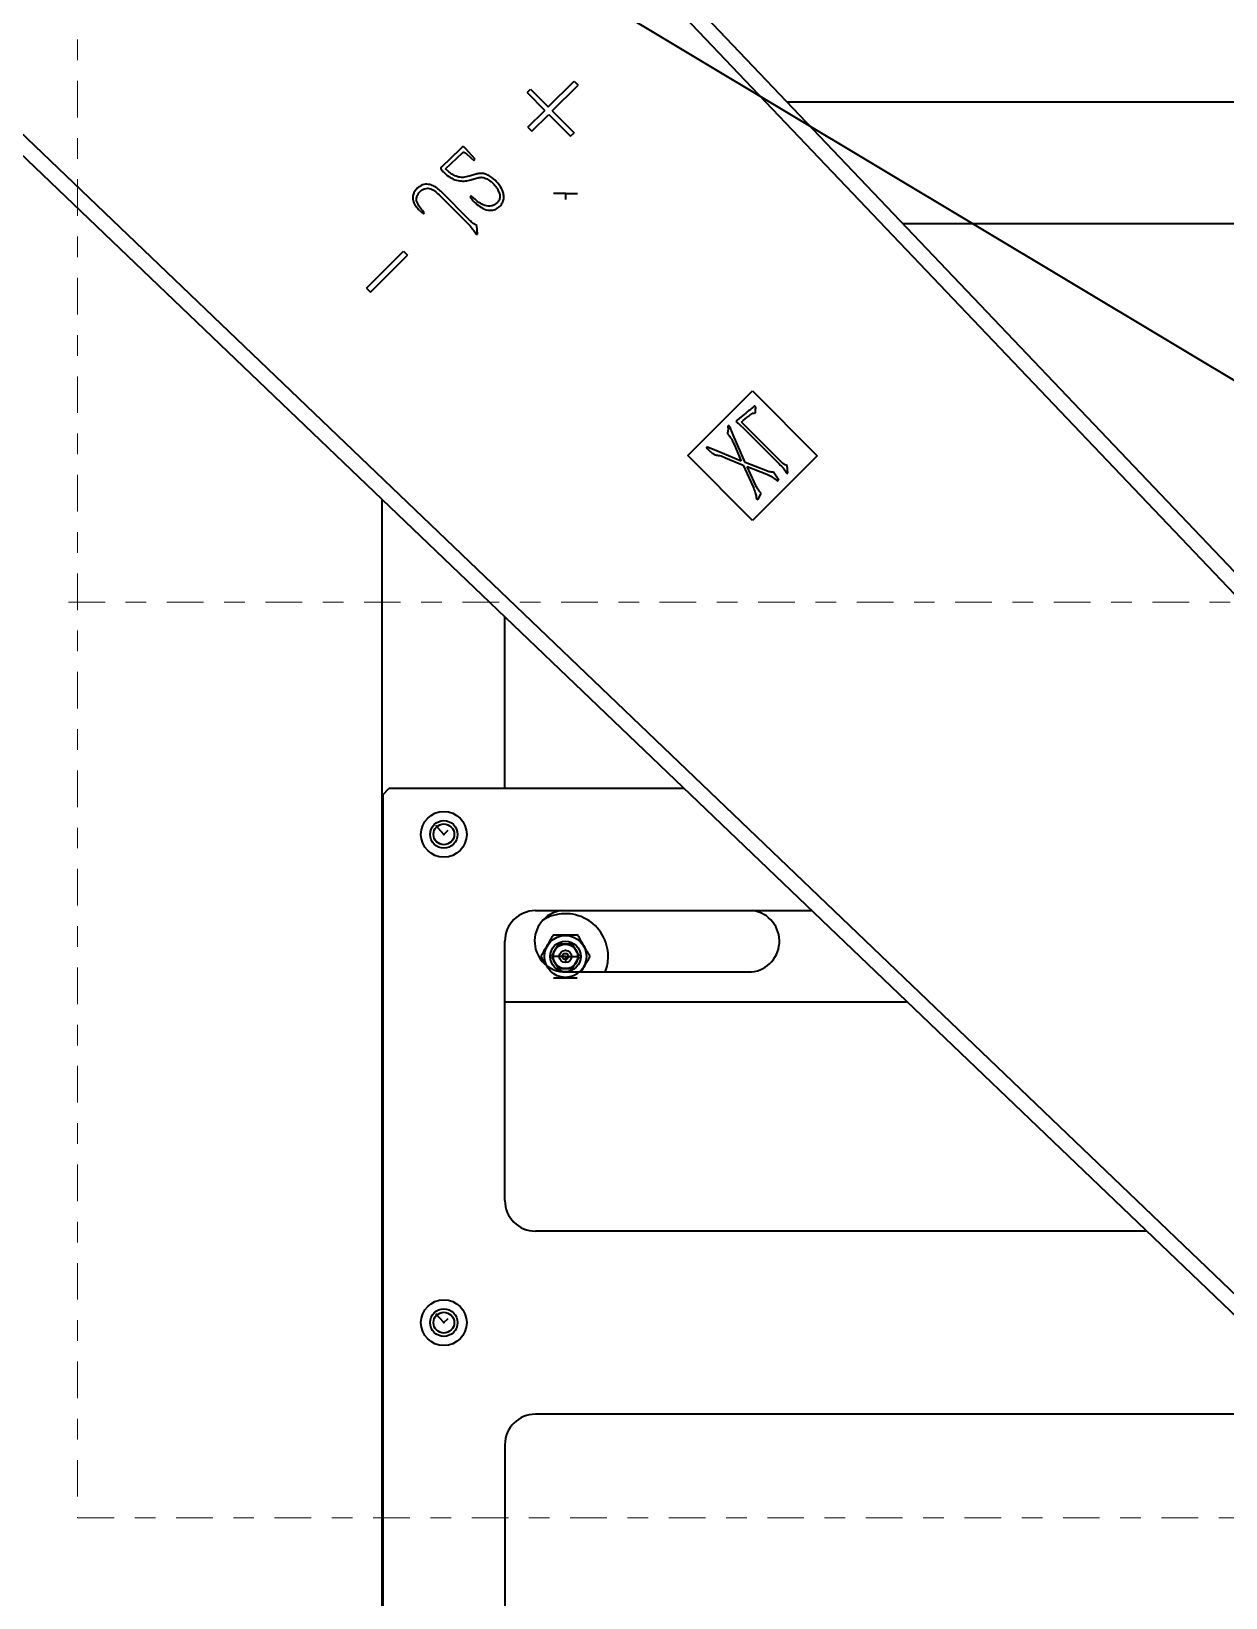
# Model space of a CAD drawing. Header units: millimetres. Extents: x -1052 to 3351, y 0 to 2015.
# Drawn here: x -250.34 to -244.55, y 1709.02 to 1716.61 of the extents above; entities that cross this region are included whole.
import ezdxf

# ---------------------------------------------------------------- set-up
doc = ezdxf.new("R2010")
doc.units = ezdxf.units.MM
doc.linetypes.add('点画线', pattern=[18, 12, -2, 2, -2])
for name, color, linetype, lineweight in [('AM_6', 2, 'Continuous', 35), ('中心线层', 7, '点画线', 18), ('粗实线层', 7, 'Continuous', 35)]:
    doc.layers.add(name, color=color, linetype=linetype, lineweight=lineweight)

# ---------------------------------------------------------------- blocks, each defined once
blk = doc.blocks.new('22_1')
at = {"layer": '中心线层', "color": 0}
for p, q in [((243888.16, 21405.41), (243888.16, 20805.41)), ((243891.16, 21105.41), (242885.16, 21105.41)), ((243888.16, 20805.41), (242888.16, 20805.41))]:
    blk.add_line(p, q, dxfattribs=at)
blk = doc.blocks.new('23_1')
at = {"layer": '粗实线层'}
blk.add_line((243888.16, 21405.41), (242888.16, 20805.41), dxfattribs=at)
blk.add_blockref('22_1', (0, 0), dxfattribs=at)

msp = doc.modelspace()

# ---------------------------------------------------------------- linework, layer by layer
at = {"layer": 'AM_6'}
for p, q in [((-249.2839, 1718.9037), (-242.7279, 1712.0151)), ((-241.859, 1711.2094), (-249.1962, 1718.9189)), ((-251.5831, 1717.1635), (-243.5749, 1709.4984)), ((-244.3781, 1710.3695), (-251.3946, 1717.0855)), ((-247.8318, 1716.246), (-247.7069, 1716.3705)), ((-247.7069, 1716.3705), (-247.6877, 1716.3513)), ((-247.9348, 1716.3157), (-247.918, 1716.3324)), ((-247.9348, 1716.3157), (-247.8486, 1716.2292)), ((-247.918, 1716.3324), (-247.8318, 1716.246)), ((-247.8126, 1716.2268), (-247.6877, 1716.3513)), ((-247.9303, 1716.1478), (-247.8486, 1716.2292)), ((-247.8126, 1716.2268), (-247.7072, 1716.1211)), ((-246.6759, 1716.2707), (-242.9859, 1716.2707)), ((-247.9303, 1716.1478), (-247.9111, 1716.1286)), ((-247.9111, 1716.1286), (-247.8294, 1716.21)), ((-247.8294, 1716.21), (-247.724, 1716.1043)), ((-247.724, 1716.1043), (-247.7072, 1716.1211)), ((-248.2584, 1716.0424), (-248.3497, 1715.9551)), ((-248.3301, 1715.9461), (-248.2474, 1716.0241)), ((-248.1863, 1715.9925), (-248.2337, 1716.0445)), ((-248.2271, 1716.0173), (-248.1926, 1715.9862)), ((-248.1926, 1715.9862), (-248.1863, 1715.9925)), ((-248.3135, 1715.9312), (-248.3301, 1715.9461)), ((-248.1821, 1715.9209), (-248.2158, 1715.9106)), ((-248.2168, 1715.7015), (-248.3479, 1715.833)), ((-248.2076, 1715.8925), (-248.1794, 1715.9011)), ((-248.3556, 1715.8155), (-248.2212, 1715.6807)), ((-248.2055, 1715.8158), (-248.2122, 1715.809)), ((-248.1926, 1715.8038), (-248.2055, 1715.8158)), ((-247.7488, 1715.8269), (-247.8073, 1715.8269)), ((-247.7488, 1715.8269), (-247.7488, 1715.7976)), ((-247.7488, 1715.8269), (-247.7488, 1715.7976)), ((-247.7488, 1715.8269), (-247.6903, 1715.8269)), ((-248.4601, 1715.7495), (-248.447, 1715.7364)), ((-248.447, 1715.7364), (-248.4372, 1715.7274)), ((-248.4372, 1715.7274), (-248.4313, 1715.7332)), ((-243.0154, 1715.679), (-246.1128, 1715.679)), ((-248.1862, 1715.6375), (-248.1819, 1715.6297)), ((-248.1819, 1715.6297), (-248.1746, 1715.6295)), ((-248.1746, 1715.6295), (-248.1777, 1715.6722)), ((-248.7131, 1715.3672), (-248.5332, 1715.5465)), ((-248.6939, 1715.348), (-248.514, 1715.5273)), ((-248.5332, 1715.5465), (-248.514, 1715.5273)), ((-248.7131, 1715.3672), (-248.6939, 1715.348)), ((-247.1559, 1714.5565), (-246.8416, 1714.8698)), ((-246.8416, 1714.8698), (-246.5283, 1714.5556)), ((-246.9066, 1714.7357), (-246.916, 1714.7278)), ((-246.8893, 1714.75), (-246.9066, 1714.7357)), ((-246.9047, 1714.7067), (-246.8819, 1714.6853)), ((-246.7042, 1714.5267), (-246.8957, 1714.7188)), ((-246.9609, 1714.689), (-246.9621, 1714.6713)), ((-246.9354, 1714.6574), (-246.9474, 1714.6845)), ((-246.8773, 1714.523), (-246.9354, 1714.6574)), ((-246.8819, 1714.6853), (-246.7128, 1714.5158)), ((-246.8425, 1714.2423), (-247.1559, 1714.5565)), ((-247.0544, 1714.5831), (-247.0386, 1714.5688)), ((-247.0194, 1714.5812), (-247.0491, 1714.5928)), ((-246.8965, 1714.5302), (-247.0194, 1714.5812)), ((-246.9732, 1714.5454), (-246.8882, 1714.5107)), ((-246.9298, 1714.6074), (-246.8965, 1714.5302)), ((-246.5283, 1714.5556), (-246.8425, 1714.2423)), ((-246.8882, 1714.5107), (-246.8391, 1714.4042)), ((-246.7781, 1714.4845), (-246.8773, 1714.523)), ((-246.8679, 1714.5031), (-246.7736, 1714.4657)), ((-246.826, 1714.4113), (-246.8679, 1714.5031)), ((-246.715, 1714.4379), (-246.7405, 1714.4755)), ((-246.6795, 1714.4763), (-246.6764, 1714.4717)), ((-246.6764, 1714.4717), (-246.6708, 1714.4713)), ((-246.6708, 1714.4713), (-246.6749, 1714.5086)), ((-246.7274, 1714.4397), (-246.7202, 1714.4341)), ((-246.7202, 1714.4341), (-246.715, 1714.4379)), ((-248.6363, 1704.4668), (-248.6363, 1714.343)), ((-246.8242, 1714.3552), (-246.823, 1714.3474)), ((-246.823, 1714.3474), (-246.8156, 1714.3436)), ((-246.8156, 1714.3436), (-246.8011, 1714.3736)), ((-248.0447, 1713.7767), (-248.0447, 1712.9425)), ((-248.6337, 1712.9129), (-248.6041, 1712.9425)), ((-248.6337, 1712.9129), (-248.6337, 1707.795)), ((-247.1732, 1712.9425), (-248.6041, 1712.9425)), ((-248.3379, 1712.7206), (-248.3772, 1712.764)), ((-248.3379, 1712.7206), (-248.3162, 1712.7403)), ((-247.8941, 1712.3508), (-246.555, 1712.3508)), ((-248.042, 1710.9456), (-248.042, 1712.2029)), ((-247.783, 1712.1881), (-247.8001, 1712.1585)), ((-247.7488, 1712.1881), (-247.783, 1712.1881)), ((-247.7147, 1712.1881), (-247.7488, 1712.1881)), ((-247.6976, 1712.1586), (-247.7147, 1712.1881)), ((-247.8001, 1712.1585), (-247.8171, 1712.1289)), ((-247.8171, 1712.1289), (-247.8001, 1712.0994)), ((-247.7488, 1712.129), (-247.8073, 1712.1289)), ((-247.7488, 1712.129), (-247.7488, 1712.0997)), ((-247.7488, 1712.129), (-247.7488, 1712.0997)), ((-247.7488, 1712.129), (-247.6903, 1712.129)), ((-247.6805, 1712.129), (-247.6976, 1712.1586)), ((-247.6976, 1712.0994), (-247.6805, 1712.129)), ((-247.8001, 1712.0994), (-247.783, 1712.0698)), ((-247.783, 1712.0698), (-247.7488, 1712.0698)), ((-247.7488, 1712.0698), (-247.7146, 1712.0698)), ((-247.7488, 1712.0535), (-246.8613, 1712.0535)), ((-247.7146, 1712.0698), (-247.6976, 1712.0994)), ((-246.0914, 1711.9071), (-248.042, 1711.9071)), ((-244.9323, 1710.7977), (-247.8941, 1710.7977)), ((-248.3379, 1710.3539), (-248.3772, 1710.3973)), ((-248.3379, 1710.3539), (-248.3162, 1710.3736)), ((-244.0051, 1709.9102), (-247.8941, 1709.9102)), ((-248.042, 1709.7623), (-248.042, 1708.505))]:
    msp.add_line(p, q, dxfattribs=at)
for points in [[(-247.7607, 1712.1881), (-247.7443, 1712.1891), (-247.7369, 1712.1881)], [(-247.806, 1712.1482), (-247.8032, 1712.1551), (-247.7941, 1712.1688)], [(-247.7035, 1712.1688), (-247.699, 1712.163), (-247.6916, 1712.1483)], [(-247.7941, 1712.0891), (-247.8032, 1712.1028), (-247.806, 1712.1097)], [(-247.7369, 1712.0698), (-247.7443, 1712.0688), (-247.7607, 1712.0698)], [(-247.6916, 1712.1097), (-247.699, 1712.095), (-247.7035, 1712.0891)]]:
    msp.add_lwpolyline(points, dxfattribs=at)
for centre, radius in [((-248.3379, 1712.7206), 0.1109), ((-248.3379, 1712.7206), 0.0666), ((-248.3379, 1712.7206), 0.0503), ((-247.7488, 1712.129), 0.1016), ((-247.7488, 1712.129), 0.074), ((-247.7488, 1712.129), 0.0592), ((-247.7488, 1712.129), 0.0296), ((-247.7488, 1712.129), 0.0148), ((-248.3379, 1710.3539), 0.1109), ((-248.3379, 1710.3539), 0.0666), ((-248.3379, 1710.3539), 0.0503)]:
    msp.add_circle(centre, radius, dxfattribs=at)
for centre, radius, start, end in [((-247.8941, 1712.2029), 0.1479, 90, 180), ((-247.7488, 1712.2029), 0.1494, 98.073, 270), ((-246.8613, 1712.2029), 0.1494, 270, 81.92697), ((-247.7488, 1712.129), 0.2071, 0.01196, 121.79602), ((-247.7488, 1712.129), 0.1183, 118.96699, 121.05694), ((-247.7488, 1712.129), 0.1183, 58.96699, 61.05694), ((-247.7488, 1712.129), 0.1183, 178.96699, 181.05694), ((-247.7488, 1712.129), 0.1183, 358.96699, 1.05694), ((-247.7488, 1712.129), 0.2071, 338.63634, 0.01196), ((-247.8941, 1710.9456), 0.1479, 180, 270), ((-247.8941, 1709.7623), 0.1479, 90, 180)]:
    msp.add_arc(centre, radius, start, end, dxfattribs=at)
for points, knots in [([(-248.2337, 1716.0445), (-248.2354, 1716.0466), (-248.238, 1716.0497), (-248.2416, 1716.0527), (-248.2442, 1716.0539), (-248.2509, 1716.0513), (-248.2549, 1716.0466), (-248.2584, 1716.0424)], [0, 0, 0, 0, 0.552022, 0.825443, 0.965178, 1.101455, 2.204206, 2.204206, 2.204206, 2.204206]), ([(-248.2474, 1716.0241), (-248.2467, 1716.0248), (-248.2452, 1716.0261), (-248.2422, 1716.0274), (-248.2394, 1716.0259), (-248.2344, 1716.0228), (-248.2304, 1716.0197), (-248.2271, 1716.0173)], [0, 0, 0, 0, 0.203408, 0.405966, 0.607984, 0.812117, 1.627487, 1.627487, 1.627487, 1.627487]), ([(-248.3497, 1715.9551), (-248.3506, 1715.9543), (-248.3523, 1715.9527), (-248.3534, 1715.9493), (-248.3528, 1715.9458), (-248.349, 1715.94), (-248.3387, 1715.9292), (-248.3281, 1715.9205), (-248.3211, 1715.9146)], [0, 0, 0, 0, 0.232636, 0.463744, 0.694095, 0.927484, 1.857392, 3.719011, 3.719011, 3.719011, 3.719011]), ([(-248.3211, 1715.9146), (-248.3118, 1715.908), (-248.2934, 1715.8949), (-248.2625, 1715.8871), (-248.2335, 1715.8866), (-248.2162, 1715.8905), (-248.2076, 1715.8925)], [0, 0, 0, 0, 2.281985, 4.553288, 6.344871, 8.139285, 8.139285, 8.139285, 8.139285]), ([(-248.2158, 1715.9106), (-248.2253, 1715.908), (-248.2443, 1715.9028), (-248.272, 1715.9068), (-248.295, 1715.9173), (-248.3073, 1715.9266), (-248.3135, 1715.9312)], [0, 0, 0, 0, 1.98809, 3.96701, 5.528209, 7.087978, 7.087978, 7.087978, 7.087978]), ([(-248.105, 1715.9047), (-248.1115, 1715.9087), (-248.1245, 1715.9167), (-248.1447, 1715.9239), (-248.1646, 1715.9249), (-248.1763, 1715.9222), (-248.1821, 1715.9209)], [0, 0, 0, 0, 1.548526, 3.09539, 4.308437, 5.524646, 5.524646, 5.524646, 5.524646]), ([(-248.4665, 1715.8521), (-248.4717, 1715.8469), (-248.482, 1715.8364), (-248.4896, 1715.8151), (-248.4881, 1715.7914), (-248.4775, 1715.7687), (-248.4659, 1715.7559), (-248.4601, 1715.7495)], [0, 0, 0, 0, 1.484287, 2.965196, 4.448205, 6.196489, 7.947806, 7.947806, 7.947806, 7.947806]), ([(-248.4313, 1715.7332), (-248.4381, 1715.7404), (-248.4518, 1715.7548), (-248.4647, 1715.7761), (-248.4717, 1715.7949), (-248.4695, 1715.8153), (-248.4603, 1715.8273), (-248.4541, 1715.8352)], [0, 0, 0, 0, 2.014386, 4.025209, 5.030857, 6.030892, 8.031826, 8.031826, 8.031826, 8.031826]), ([(-248.3479, 1715.833), (-248.3541, 1715.8387), (-248.3665, 1715.8502), (-248.3878, 1715.8641), (-248.4133, 1715.873), (-248.443, 1715.871), (-248.4587, 1715.8584), (-248.4665, 1715.8521)], [0, 0, 0, 0, 1.715768, 3.431567, 5.142243, 7.142357, 9.14806, 9.14806, 9.14806, 9.14806]), ([(-248.4541, 1715.8352), (-248.4506, 1715.8385), (-248.4435, 1715.8452), (-248.4299, 1715.8503), (-248.4157, 1715.8535), (-248.3964, 1715.8494), (-248.377, 1715.8346), (-248.3627, 1715.8219), (-248.3556, 1715.8155)], [0, 0, 0, 0, 0.973394, 1.948201, 2.921164, 3.892222, 5.838507, 7.789177, 7.789177, 7.789177, 7.789177]), ([(-248.1794, 1715.9011), (-248.1719, 1715.9032), (-248.157, 1715.9074), (-248.1343, 1715.9003), (-248.1132, 1715.8887), (-248.0935, 1715.8717), (-248.0835, 1715.8568), (-248.0784, 1715.8493)], [0, 0, 0, 0, 1.547009, 3.088835, 4.63891, 6.463577, 8.290002, 8.290002, 8.290002, 8.290002]), ([(-248.0655, 1715.7652), (-248.0613, 1715.7707), (-248.053, 1715.7815), (-248.047, 1715.8015), (-248.0471, 1715.8222), (-248.0555, 1715.8484), (-248.0746, 1715.8773), (-248.0948, 1715.8956), (-248.105, 1715.9047)], [0, 0, 0, 0, 1.381594, 2.765375, 4.147387, 5.531551, 8.295869, 11.064173, 11.064173, 11.064173, 11.064173]), ([(-248.0784, 1715.8493), (-248.0754, 1715.8431), (-248.0695, 1715.8309), (-248.0649, 1715.8118), (-248.0696, 1715.7941), (-248.0765, 1715.7858), (-248.08, 1715.7816)], [0, 0, 0, 0, 1.393636, 2.784944, 3.874727, 4.968536, 4.968536, 4.968536, 4.968536]), ([(-248.2122, 1715.809), (-248.2062, 1715.802), (-248.1954, 1715.7895), (-248.1828, 1715.7787), (-248.1773, 1715.774)], [0, 0, 0, 0, 1.876214, 3.35043, 3.35043, 3.35043, 3.35043]), ([(-248.08, 1715.7816), (-248.084, 1715.7781), (-248.092, 1715.7709), (-248.1127, 1715.7643), (-248.1402, 1715.7667), (-248.1684, 1715.7829), (-248.1845, 1715.7968), (-248.1926, 1715.8038)], [0, 0, 0, 0, 1.081849, 2.165667, 4.317868, 6.485733, 8.656987, 8.656987, 8.656987, 8.656987]), ([(-248.1773, 1715.774), (-248.1681, 1715.7666), (-248.1499, 1715.7518), (-248.1177, 1715.7435), (-248.0868, 1715.7472), (-248.0726, 1715.7592), (-248.0655, 1715.7652)], [0, 0, 0, 0, 2.369937, 4.734687, 6.578871, 8.440414, 8.440414, 8.440414, 8.440414]), ([(-248.2212, 1715.6807), (-248.214, 1715.6732), (-248.2012, 1715.6596), (-248.1908, 1715.6443), (-248.1862, 1715.6375)], [0, 0, 0, 0, 2.109749, 3.766044, 3.766044, 3.766044, 3.766044]), ([(-248.1777, 1715.6722), (-248.182, 1715.674), (-248.1904, 1715.6777), (-248.2035, 1715.6878), (-248.2118, 1715.6963), (-248.2168, 1715.7015)], [0, 0, 0, 0, 0.93491, 1.867251, 3.336285, 3.336285, 3.336285, 3.336285]), ([(-246.8298, 1714.7957), (-246.8306, 1714.796), (-246.8321, 1714.7964), (-246.8351, 1714.7949), (-246.8387, 1714.7907), (-246.8473, 1714.7836), (-246.8655, 1714.7709), (-246.8798, 1714.7584), (-246.8893, 1714.75)], [0, 0, 0, 0, 0.158137, 0.319901, 0.641059, 1.282649, 2.568746, 5.140642, 5.140642, 5.140642, 5.140642]), ([(-246.8284, 1714.7634), (-246.8282, 1714.7695), (-246.828, 1714.7781), (-246.8261, 1714.7893), (-246.8286, 1714.7936), (-246.8298, 1714.7957)], [0, 0, 0, 0, 1.25555, 1.749082, 2.230907, 2.230907, 2.230907, 2.230907]), ([(-246.9474, 1714.6845), (-246.9487, 1714.6879), (-246.9505, 1714.6929), (-246.9543, 1714.6979), (-246.9564, 1714.701), (-246.9588, 1714.7011), (-246.96, 1714.7006), (-246.9608, 1714.7002), (-246.9611, 1714.6998), (-246.9614, 1714.6989), (-246.9615, 1714.6952), (-246.9612, 1714.6918), (-246.9609, 1714.689)], [0, 0, 0, 0, 0.734296, 1.057395, 1.310605, 1.416854, 1.528687, 1.563487, 1.597531, 1.63479, 1.751995, 2.331655, 2.331655, 2.331655, 2.331655]), ([(-246.916, 1714.7278), (-246.9172, 1714.7272), (-246.9189, 1714.7263), (-246.9206, 1714.7244), (-246.9209, 1714.7218), (-246.9197, 1714.7189), (-246.9164, 1714.7161), (-246.9113, 1714.7123), (-246.9073, 1714.7089), (-246.9047, 1714.7067)], [0, 0, 0, 0, 0.257713, 0.388929, 0.515282, 0.756202, 0.999936, 1.380398, 2.061007, 2.061007, 2.061007, 2.061007]), ([(-246.8957, 1714.7188), (-246.8841, 1714.7289), (-246.8696, 1714.7418), (-246.8507, 1714.7553), (-246.8406, 1714.7624), (-246.8324, 1714.7631), (-246.8284, 1714.7634)], [0, 0, 0, 0, 3.112722, 3.929268, 4.743111, 5.554914, 5.554914, 5.554914, 5.554914]), ([(-246.9621, 1714.6713), (-246.9627, 1714.6688), (-246.9638, 1714.6638), (-246.9584, 1714.6562), (-246.9542, 1714.6516), (-246.9516, 1714.6488)], [0, 0, 0, 0, 0.509465, 0.989655, 1.788239, 1.788239, 1.788239, 1.788239]), ([(-246.9516, 1714.6488), (-246.9471, 1714.6413), (-246.939, 1714.6279), (-246.9326, 1714.6137), (-246.9298, 1714.6074)], [0, 0, 0, 0, 1.77021, 3.164352, 3.164352, 3.164352, 3.164352]), ([(-247.0491, 1714.5928), (-247.0532, 1714.5944), (-247.0579, 1714.5961), (-247.0632, 1714.5965), (-247.0643, 1714.5965), (-247.0648, 1714.5963), (-247.065, 1714.596), (-247.0651, 1714.5959), (-247.0651, 1714.5958), (-247.0651, 1714.5955), (-247.065, 1714.5953), (-247.0649, 1714.5951)], [0, 0, 0, 0, 0.885997, 1.009999, 1.058645, 1.110533, 1.119554, 1.127892, 1.135959, 1.144422, 1.184614, 1.184614, 1.184614, 1.184614]), ([(-247.0649, 1714.5951), (-247.0647, 1714.5945), (-247.0645, 1714.5932), (-247.0629, 1714.5909), (-247.0592, 1714.5879), (-247.0563, 1714.585), (-247.0544, 1714.5831)], [0, 0, 0, 0, 0.1335, 0.271836, 0.547164, 1.098386, 1.098386, 1.098386, 1.098386]), ([(-247.0386, 1714.5688), (-247.0331, 1714.5654), (-247.0219, 1714.5585), (-246.9979, 1714.5578), (-246.9826, 1714.5501), (-246.9732, 1714.5454)], [0, 0, 0, 0, 1.290692, 2.628135, 4.738162, 4.738162, 4.738162, 4.738162]), ([(-246.7405, 1714.4755), (-246.7478, 1714.4759), (-246.7609, 1714.4767), (-246.7728, 1714.4821), (-246.7781, 1714.4845)], [0, 0, 0, 0, 1.474185, 2.636891, 2.636891, 2.636891, 2.636891]), ([(-246.7736, 1714.4657), (-246.7646, 1714.4615), (-246.7486, 1714.4539), (-246.7338, 1714.4441), (-246.7274, 1714.4397)], [0, 0, 0, 0, 2.012117, 3.590678, 3.590678, 3.590678, 3.590678]), ([(-246.7128, 1714.5158), (-246.7058, 1714.509), (-246.6933, 1714.497), (-246.6837, 1714.4826), (-246.6795, 1714.4763)], [0, 0, 0, 0, 1.96563, 3.506074, 3.506074, 3.506074, 3.506074]), ([(-246.6749, 1714.5086), (-246.681, 1714.5108), (-246.6921, 1714.5148), (-246.7005, 1714.5231), (-246.7042, 1714.5267)], [0, 0, 0, 0, 1.317899, 2.360131, 2.360131, 2.360131, 2.360131]), ([(-246.8391, 1714.4042), (-246.8355, 1714.3953), (-246.829, 1714.3794), (-246.8257, 1714.3626), (-246.8242, 1714.3552)], [0, 0, 0, 0, 1.942984, 3.467908, 3.467908, 3.467908, 3.467908]), ([(-246.8011, 1714.3736), (-246.8067, 1714.38), (-246.8167, 1714.3915), (-246.8232, 1714.4052), (-246.826, 1714.4113)], [0, 0, 0, 0, 1.715646, 3.064666, 3.064666, 3.064666, 3.064666]), ([(-247.8099, 1712.2303), (-247.8144, 1712.2225), (-247.8235, 1712.2067), (-247.8384, 1712.1809), (-247.8534, 1712.1549), (-247.8625, 1712.1391), (-247.8671, 1712.1311)], [0, 0, 0, 0, 1.927165, 3.860956, 5.794003, 7.745967, 7.745967, 7.745967, 7.745967]), ([(-247.6916, 1712.2325), (-247.7007, 1712.2325), (-247.719, 1712.2325), (-247.7489, 1712.2325), (-247.7787, 1712.2325), (-247.797, 1712.2325), (-247.8061, 1712.2325)], [0, 0, 0, 0, 1.940476, 3.874383, 5.805976, 7.745967, 7.745967, 7.745967, 7.745967]), ([(-247.6305, 1712.1311), (-247.635, 1712.139), (-247.6441, 1712.1548), (-247.6591, 1712.1806), (-247.6741, 1712.2065), (-247.6832, 1712.2224), (-247.6878, 1712.2304)], [0, 0, 0, 0, 1.927165, 3.860956, 5.794003, 7.745967, 7.745967, 7.745967, 7.745967]), ([(-247.8671, 1712.1268), (-247.8626, 1712.119), (-247.8569, 1712.109), (-247.8505, 1712.098), (-247.8491, 1712.0956)], [0, 0, 0, 0, 1.895049, 2.433051, 2.433051, 2.433051, 2.433051]), ([(-247.6728, 1712.0535), (-247.6683, 1712.0613), (-247.6589, 1712.0776), (-247.6442, 1712.103), (-247.6351, 1712.1189), (-247.6305, 1712.1268)], [0, 0, 0, 0, 1.800496, 3.751578, 5.721751, 5.721751, 5.721751, 5.721751]), ([(-247.8061, 1712.0254), (-247.7969, 1712.0254), (-247.7787, 1712.0254), (-247.7488, 1712.0254), (-247.7189, 1712.0254), (-247.7007, 1712.0254), (-247.6915, 1712.0254)], [0, 0, 0, 0, 1.939991, 3.871584, 5.805491, 7.745967, 7.745967, 7.745967, 7.745967])]:
    msp.add_open_spline(points, degree=3, knots=knots, dxfattribs=at)
for p in [(-247.7488, 1715.8269), (-247.7488, 1715.8269), (-248.3379, 1712.7206), (-247.7488, 1712.129), (-247.7488, 1712.129), (-248.3379, 1710.3539)]:
    msp.add_point(p, dxfattribs=at)

# ---------------------------------------------------------------- block references
at = {"layer": '粗实线层', "xscale": -0.01479181789831161, "yscale": 0.01479181789831161, "zscale": 0.01479181789831161}
msp.add_blockref('23_1', (3357.4364, 1401.6581), dxfattribs=at)

doc.saveas('drawing.dxf')
